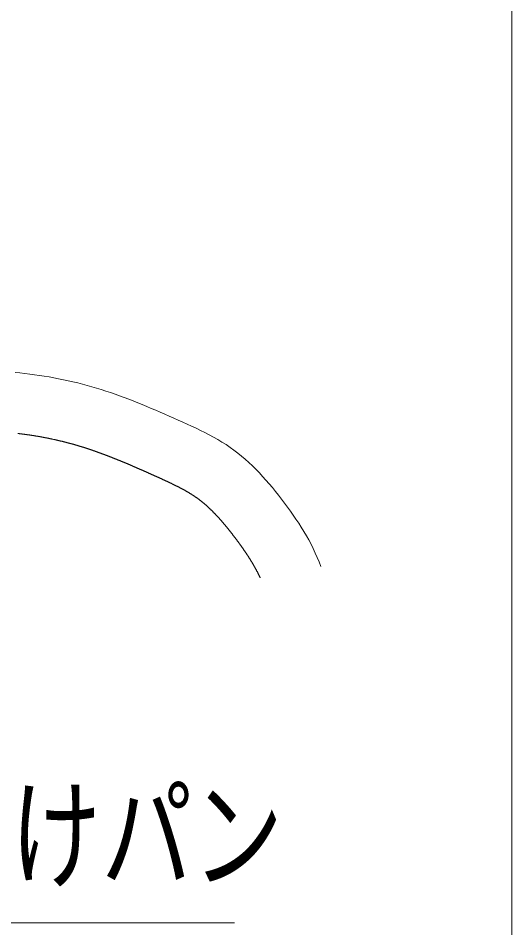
# Model space of a CAD drawing. Units: millimetres on the paper. Extents: x -305 to 305, y -152 to 152.
# Drawn here: x 86.23 to 96.91, y -97.48 to -77.81 of the extents above; entities that cross this region are included whole.
import ezdxf
from ezdxf.enums import TextEntityAlignment as Align

# ---------------------------------------------------------------- set-up
doc = ezdxf.new("R2010")
doc.units = ezdxf.units.MM
doc.layers.add('0-1_RV', color=7, linetype='Continuous', lineweight=9)
doc.styles.add('ＭＳ ゴシック', font='')
doc.styles.get('ＭＳ ゴシック').set_extended_font_data('MS Gothic')

msp = doc.modelspace()

# ---------------------------------------------------------------- linework, layer by layer
at = {"layer": '0-1_RV'}
msp.add_line((96.91, -62.197), (96.91, -105.058), dxfattribs=at)
for points in [[(86.163, -85.472), (86.268, -85.482), (86.374, -85.494), (86.479, -85.506), (86.584, -85.52), (86.688, -85.535), (86.793, -85.551), (86.897, -85.569), (87.001, -85.587), (87.105, -85.607), (87.209, -85.628), (87.312, -85.651), (87.415, -85.674), (87.518, -85.699), (87.62, -85.725), (87.722, -85.753), (87.824, -85.781), (87.925, -85.811), (88.025, -85.842), (88.126, -85.874), (88.226, -85.907), (88.325, -85.941), (88.424, -85.977), (88.523, -86.013), (88.621, -86.05), (88.72, -86.088), (88.818, -86.127)], [(88.818, -86.127), (88.915, -86.167), (89.013, -86.207), (89.11, -86.248), (89.207, -86.289), (89.304, -86.331), (89.401, -86.373), (89.498, -86.416), (89.595, -86.459), (89.692, -86.502), (89.789, -86.546), (89.885, -86.59), (89.982, -86.634), (90.078, -86.68), (90.173, -86.726), (90.268, -86.773), (90.362, -86.821), (90.455, -86.872), (90.547, -86.923), (90.637, -86.977), (90.726, -87.033), (90.813, -87.091), (90.898, -87.152), (90.982, -87.215), (91.063, -87.281), (91.143, -87.349), (91.222, -87.419), (91.298, -87.492), (91.373, -87.566), (91.447, -87.642), (91.519, -87.719), (91.59, -87.799), (91.66, -87.879), (91.729, -87.96), (91.796, -88.043), (91.863, -88.127), (91.928, -88.211), (91.993, -88.296), (92.056, -88.381), (92.119, -88.468)], [(86.221, -86.792), (86.229, -86.793), (86.236, -86.793), (86.244, -86.794), (86.252, -86.795), (86.259, -86.796), (86.267, -86.797), (86.275, -86.798), (86.282, -86.799), (86.29, -86.8), (86.298, -86.801), (86.305, -86.802), (86.313, -86.803), (86.321, -86.804), (86.328, -86.805), (86.336, -86.805), (86.344, -86.806), (86.351, -86.807), (86.359, -86.808), (86.367, -86.809), (86.374, -86.81)], [(86.374, -86.81), (86.382, -86.812), (86.39, -86.813), (86.397, -86.814), (86.405, -86.815), (86.413, -86.816), (86.42, -86.817), (86.428, -86.818), (86.435, -86.819), (86.443, -86.82), (86.451, -86.821), (86.458, -86.822), (86.466, -86.823), (86.474, -86.824), (86.481, -86.825), (86.489, -86.827), (86.497, -86.828), (86.504, -86.829), (86.512, -86.83), (86.519, -86.831), (86.527, -86.832), (86.535, -86.834), (86.542, -86.835), (86.55, -86.836), (86.558, -86.837), (86.565, -86.838), (86.573, -86.84), (86.58, -86.841), (86.588, -86.842), (86.596, -86.843), (86.603, -86.844), (86.611, -86.846), (86.619, -86.847), (86.626, -86.848), (86.634, -86.849), (86.641, -86.851), (86.649, -86.852), (86.657, -86.853), (86.664, -86.855), (86.672, -86.856)], [(86.672, -86.856), (86.679, -86.857), (86.687, -86.859), (86.695, -86.86), (86.702, -86.861), (86.71, -86.863), (86.717, -86.864), (86.725, -86.865), (86.733, -86.867), (86.74, -86.868), (86.748, -86.87), (86.755, -86.871), (86.763, -86.872), (86.771, -86.874), (86.778, -86.875), (86.786, -86.877), (86.793, -86.878), (86.801, -86.879), (86.808, -86.881), (86.816, -86.882), (86.824, -86.884), (86.831, -86.885), (86.839, -86.887), (86.846, -86.888), (86.854, -86.89), (86.862, -86.891), (86.869, -86.893), (86.877, -86.894), (86.884, -86.896), (86.892, -86.897), (86.899, -86.899), (86.907, -86.9), (86.914, -86.902), (86.922, -86.904), (86.93, -86.905), (86.937, -86.907), (86.945, -86.908), (86.952, -86.91), (86.96, -86.912), (86.967, -86.913)], [(86.967, -86.913), (86.975, -86.915), (86.982, -86.916), (86.99, -86.918), (86.998, -86.92), (87.005, -86.921), (87.013, -86.923), (87.02, -86.925), (87.028, -86.926), (87.035, -86.928), (87.043, -86.93), (87.05, -86.931), (87.058, -86.933), (87.065, -86.935), (87.073, -86.937), (87.08, -86.938), (87.088, -86.94), (87.095, -86.942), (87.103, -86.943), (87.11, -86.945), (87.118, -86.947), (87.125, -86.949), (87.133, -86.951), (87.14, -86.952), (87.148, -86.954), (87.155, -86.956), (87.163, -86.958), (87.17, -86.96), (87.178, -86.961), (87.185, -86.963), (87.193, -86.965), (87.2, -86.967), (87.208, -86.969), (87.215, -86.971), (87.223, -86.973), (87.23, -86.974), (87.238, -86.976), (87.245, -86.978), (87.253, -86.98), (87.26, -86.982)], [(87.26, -86.982), (87.268, -86.984), (87.275, -86.986), (87.283, -86.988), (87.29, -86.99), (87.298, -86.992), (87.305, -86.994), (87.313, -86.996), (87.32, -86.998), (87.328, -87), (87.335, -87.002), (87.342, -87.004), (87.35, -87.006), (87.357, -87.008), (87.365, -87.01), (87.372, -87.012), (87.38, -87.014), (87.387, -87.016), (87.395, -87.018), (87.402, -87.02), (87.409, -87.022), (87.417, -87.024), (87.424, -87.026), (87.432, -87.028), (87.439, -87.03), (87.447, -87.032), (87.454, -87.035), (87.461, -87.037), (87.469, -87.039), (87.476, -87.041), (87.484, -87.043), (87.491, -87.045), (87.498, -87.047), (87.506, -87.05), (87.513, -87.052), (87.521, -87.054), (87.528, -87.056), (87.535, -87.058), (87.543, -87.061), (87.55, -87.063)], [(87.55, -87.063), (87.558, -87.065), (87.565, -87.067), (87.572, -87.07), (87.58, -87.072), (87.587, -87.074), (87.595, -87.076), (87.602, -87.079), (87.609, -87.081), (87.617, -87.083), (87.624, -87.085), (87.631, -87.088), (87.639, -87.09), (87.646, -87.092), (87.653, -87.095), (87.661, -87.097), (87.668, -87.099), (87.676, -87.102), (87.683, -87.104), (87.69, -87.106), (87.698, -87.109), (87.705, -87.111), (87.712, -87.114), (87.72, -87.116), (87.727, -87.118), (87.734, -87.121), (87.742, -87.123), (87.749, -87.126), (87.756, -87.128), (87.764, -87.13), (87.771, -87.133), (87.778, -87.135), (87.786, -87.138), (87.793, -87.14), (87.8, -87.143), (87.807, -87.145), (87.815, -87.148), (87.822, -87.15), (87.829, -87.153), (87.837, -87.155)], [(87.837, -87.155), (87.844, -87.158), (87.851, -87.16), (87.859, -87.163), (87.866, -87.165), (87.873, -87.168), (87.88, -87.17), (87.888, -87.173), (87.895, -87.175), (87.902, -87.178), (87.91, -87.181), (87.917, -87.183), (87.924, -87.186), (87.931, -87.188), (87.939, -87.191), (87.946, -87.194), (87.953, -87.196), (87.96, -87.199), (87.968, -87.201), (87.975, -87.204), (87.982, -87.207), (87.99, -87.209), (87.997, -87.212), (88.004, -87.214), (88.011, -87.217), (88.019, -87.22), (88.026, -87.222), (88.033, -87.225), (88.04, -87.228), (88.047, -87.23), (88.055, -87.233), (88.062, -87.236), (88.069, -87.239), (88.076, -87.241), (88.084, -87.244), (88.091, -87.247), (88.098, -87.249), (88.105, -87.252), (88.113, -87.255), (88.12, -87.258)], [(88.12, -87.258), (88.127, -87.26), (88.134, -87.263), (88.141, -87.266), (88.149, -87.268), (88.156, -87.271), (88.163, -87.274), (88.17, -87.277), (88.177, -87.28), (88.185, -87.282), (88.192, -87.285), (88.199, -87.288), (88.206, -87.291), (88.213, -87.293), (88.221, -87.296), (88.228, -87.299), (88.235, -87.302), (88.242, -87.305), (88.249, -87.307), (88.257, -87.31), (88.264, -87.313), (88.271, -87.316), (88.278, -87.319), (88.285, -87.322), (88.292, -87.324), (88.3, -87.327), (88.307, -87.33), (88.314, -87.333), (88.321, -87.336), (88.328, -87.339), (88.335, -87.342), (88.343, -87.344), (88.35, -87.347), (88.357, -87.35), (88.364, -87.353), (88.371, -87.356), (88.378, -87.359), (88.386, -87.362), (88.393, -87.365), (88.4, -87.368)], [(88.4, -87.368), (88.407, -87.371), (88.414, -87.373), (88.421, -87.376), (88.428, -87.379), (88.436, -87.382), (88.443, -87.385), (88.45, -87.388), (88.457, -87.391), (88.464, -87.394), (88.471, -87.397), (88.478, -87.4), (88.486, -87.403), (88.493, -87.406), (88.5, -87.409), (88.507, -87.412), (88.514, -87.415), (88.521, -87.418), (88.528, -87.421), (88.535, -87.424), (88.543, -87.426), (88.55, -87.429), (88.557, -87.432), (88.564, -87.435), (88.571, -87.438), (88.578, -87.441), (88.585, -87.444), (88.592, -87.447), (88.6, -87.45), (88.607, -87.453), (88.614, -87.456), (88.621, -87.459), (88.628, -87.462), (88.635, -87.465), (88.642, -87.468), (88.649, -87.472), (88.656, -87.475), (88.663, -87.478), (88.671, -87.481), (88.678, -87.484)], [(88.678, -87.484), (88.685, -87.487), (88.692, -87.49), (88.699, -87.493), (88.706, -87.496), (88.713, -87.499), (88.72, -87.502), (88.727, -87.505), (88.734, -87.508), (88.741, -87.511), (88.749, -87.514), (88.756, -87.517), (88.763, -87.52), (88.77, -87.523), (88.777, -87.526), (88.784, -87.529), (88.791, -87.533), (88.798, -87.536), (88.805, -87.539), (88.812, -87.542), (88.819, -87.545), (88.826, -87.548), (88.833, -87.551), (88.841, -87.554), (88.848, -87.557), (88.855, -87.56), (88.862, -87.563), (88.869, -87.567), (88.876, -87.57), (88.883, -87.573), (88.89, -87.576), (88.897, -87.579), (88.904, -87.582), (88.911, -87.585), (88.918, -87.588), (88.925, -87.591), (88.932, -87.595), (88.939, -87.598), (88.947, -87.601), (88.954, -87.604)], [(88.954, -87.604), (88.961, -87.607), (88.968, -87.61), (88.975, -87.613), (88.982, -87.616), (88.989, -87.62), (88.996, -87.623), (89.003, -87.626), (89.01, -87.629), (89.017, -87.632), (89.024, -87.635), (89.031, -87.638), (89.038, -87.641), (89.045, -87.645), (89.052, -87.648), (89.059, -87.651), (89.066, -87.654), (89.073, -87.657), (89.081, -87.66), (89.088, -87.664), (89.095, -87.667), (89.102, -87.67), (89.109, -87.673), (89.116, -87.676), (89.123, -87.679), (89.13, -87.682), (89.137, -87.686), (89.144, -87.689), (89.151, -87.692), (89.158, -87.695), (89.165, -87.698), (89.172, -87.701), (89.179, -87.705), (89.186, -87.708), (89.193, -87.711), (89.2, -87.714), (89.207, -87.717), (89.214, -87.72), (89.221, -87.724), (89.228, -87.727)], [(89.228, -87.727), (89.235, -87.73), (89.242, -87.733), (89.249, -87.736), (89.256, -87.739), (89.264, -87.743), (89.271, -87.746), (89.278, -87.749), (89.285, -87.752), (89.292, -87.755), (89.299, -87.759), (89.306, -87.762), (89.313, -87.765), (89.32, -87.768), (89.327, -87.771), (89.334, -87.775), (89.341, -87.778), (89.348, -87.781), (89.355, -87.784), (89.362, -87.787), (89.369, -87.791), (89.376, -87.794), (89.383, -87.797), (89.39, -87.8), (89.397, -87.804), (89.404, -87.807), (89.411, -87.81), (89.418, -87.813), (89.425, -87.817), (89.432, -87.82), (89.439, -87.823), (89.446, -87.826), (89.453, -87.83), (89.46, -87.833), (89.467, -87.836), (89.474, -87.839), (89.481, -87.843), (89.488, -87.846), (89.495, -87.849), (89.502, -87.853)], [(89.502, -87.853), (89.509, -87.856), (89.516, -87.859), (89.523, -87.863), (89.53, -87.866), (89.537, -87.869), (89.544, -87.873), (89.551, -87.876), (89.557, -87.879), (89.564, -87.883), (89.571, -87.886), (89.578, -87.889), (89.585, -87.893), (89.592, -87.896), (89.599, -87.899), (89.606, -87.903), (89.613, -87.906), (89.62, -87.91), (89.627, -87.913), (89.634, -87.917), (89.641, -87.92), (89.648, -87.923), (89.654, -87.927), (89.661, -87.93), (89.668, -87.934), (89.675, -87.937), (89.682, -87.941), (89.689, -87.944), (89.696, -87.948), (89.703, -87.951), (89.709, -87.955), (89.716, -87.958), (89.723, -87.962), (89.73, -87.966), (89.737, -87.969), (89.744, -87.973), (89.751, -87.976), (89.757, -87.98), (89.764, -87.984), (89.771, -87.987)], [(89.771, -87.987), (89.778, -87.991), (89.785, -87.994), (89.791, -87.998), (89.798, -88.002), (89.805, -88.005), (89.812, -88.009), (89.818, -88.013), (89.825, -88.017), (89.832, -88.02), (89.839, -88.024), (89.845, -88.028), (89.852, -88.032), (89.859, -88.035), (89.866, -88.039), (89.872, -88.043), (89.879, -88.047), (89.886, -88.051), (89.892, -88.055), (89.899, -88.058), (89.906, -88.062), (89.912, -88.066), (89.919, -88.07), (89.926, -88.074), (89.932, -88.078), (89.939, -88.082), (89.946, -88.086), (89.952, -88.09), (89.959, -88.094), (89.965, -88.098), (89.972, -88.102), (89.978, -88.106), (89.985, -88.11), (89.991, -88.115), (89.998, -88.119), (90.004, -88.123), (90.011, -88.127), (90.017, -88.131), (90.024, -88.135), (90.03, -88.14)], [(90.03, -88.14), (90.037, -88.144), (90.043, -88.148), (90.05, -88.152), (90.056, -88.157), (90.062, -88.161), (90.069, -88.165), (90.075, -88.17), (90.082, -88.174), (90.088, -88.179), (90.094, -88.183), (90.1, -88.188), (90.107, -88.192), (90.113, -88.197), (90.119, -88.201), (90.125, -88.206), (90.132, -88.21), (90.138, -88.215), (90.144, -88.22), (90.15, -88.224), (90.156, -88.229), (90.162, -88.234), (90.169, -88.238), (90.175, -88.243), (90.181, -88.248), (90.187, -88.253), (90.193, -88.257), (90.199, -88.262), (90.205, -88.267), (90.211, -88.272), (90.217, -88.277), (90.223, -88.282), (90.229, -88.287), (90.235, -88.292), (90.241, -88.296), (90.247, -88.301), (90.252, -88.306), (90.258, -88.311), (90.264, -88.316), (90.27, -88.321)], [(90.27, -88.321), (90.276, -88.327), (90.282, -88.332), (90.287, -88.337), (90.293, -88.342), (90.299, -88.347), (90.305, -88.352), (90.311, -88.357), (90.316, -88.362), (90.322, -88.368), (90.328, -88.373), (90.333, -88.378), (90.339, -88.383), (90.345, -88.388), (90.35, -88.394), (90.356, -88.399), (90.362, -88.404), (90.367, -88.41), (90.373, -88.415), (90.378, -88.42), (90.384, -88.426), (90.39, -88.431), (90.395, -88.436), (90.401, -88.442), (90.406, -88.447), (90.412, -88.452), (90.417, -88.458), (90.423, -88.463), (90.428, -88.469), (90.434, -88.474), (90.439, -88.48), (90.444, -88.485), (90.45, -88.491), (90.455, -88.496), (90.461, -88.502), (90.466, -88.507), (90.471, -88.513), (90.477, -88.518), (90.482, -88.524), (90.488, -88.529)], [(92.119, -88.468), (92.18, -88.555), (92.24, -88.642), (92.298, -88.731), (92.355, -88.82), (92.411, -88.911), (92.464, -89.002), (92.516, -89.094), (92.565, -89.187), (92.613, -89.281), (92.658, -89.376), (92.701, -89.472), (92.741, -89.569), (92.779, -89.668)], [(90.488, -88.529), (90.493, -88.535), (90.498, -88.54), (90.504, -88.546), (90.509, -88.552), (90.514, -88.557), (90.519, -88.563), (90.525, -88.569), (90.53, -88.574), (90.535, -88.58), (90.54, -88.586), (90.546, -88.591), (90.551, -88.597), (90.556, -88.603), (90.561, -88.608), (90.567, -88.614), (90.572, -88.62), (90.577, -88.625), (90.582, -88.631), (90.587, -88.637), (90.592, -88.643), (90.597, -88.648), (90.603, -88.654), (90.608, -88.66), (90.613, -88.666), (90.618, -88.672), (90.623, -88.677), (90.628, -88.683), (90.633, -88.689), (90.638, -88.695), (90.643, -88.701), (90.648, -88.706), (90.653, -88.712), (90.658, -88.718), (90.663, -88.724), (90.668, -88.73), (90.673, -88.736), (90.678, -88.742), (90.683, -88.748), (90.688, -88.753)], [(90.688, -88.753), (90.693, -88.759), (90.698, -88.765), (90.703, -88.771), (90.708, -88.777), (90.713, -88.783), (90.718, -88.789), (90.723, -88.795), (90.728, -88.801), (90.733, -88.807), (90.738, -88.813), (90.743, -88.819), (90.748, -88.825), (90.752, -88.831), (90.757, -88.837), (90.762, -88.843), (90.767, -88.849), (90.772, -88.855), (90.777, -88.861), (90.782, -88.867), (90.786, -88.873), (90.791, -88.879), (90.796, -88.885), (90.801, -88.891), (90.806, -88.897), (90.811, -88.903), (90.815, -88.909), (90.82, -88.915), (90.825, -88.921), (90.83, -88.927), (90.834, -88.933), (90.839, -88.939), (90.844, -88.945), (90.849, -88.951), (90.853, -88.957), (90.858, -88.964), (90.863, -88.97), (90.868, -88.976), (90.872, -88.982), (90.877, -88.988)], [(90.877, -88.988), (90.882, -88.994), (90.887, -89), (90.891, -89.006), (90.896, -89.012), (90.901, -89.018), (90.905, -89.025), (90.91, -89.031), (90.915, -89.037), (90.919, -89.043), (90.924, -89.049), (90.929, -89.055), (90.933, -89.061), (90.938, -89.068), (90.943, -89.074), (90.947, -89.08), (90.952, -89.086), (90.957, -89.092), (90.961, -89.098), (90.966, -89.105), (90.97, -89.111), (90.975, -89.117), (90.98, -89.123), (90.984, -89.129), (90.989, -89.136), (90.993, -89.142), (90.998, -89.148), (91.003, -89.154), (91.007, -89.161), (91.012, -89.167), (91.016, -89.173), (91.021, -89.179), (91.025, -89.185), (91.03, -89.192), (91.034, -89.198), (91.039, -89.204), (91.043, -89.211), (91.048, -89.217), (91.052, -89.223), (91.057, -89.229)], [(91.057, -89.229), (91.061, -89.236), (91.066, -89.242), (91.07, -89.248), (91.075, -89.255), (91.079, -89.261), (91.084, -89.267), (91.088, -89.273), (91.092, -89.28), (91.097, -89.286), (91.101, -89.292), (91.106, -89.299), (91.11, -89.305), (91.114, -89.311), (91.119, -89.318), (91.123, -89.324), (91.128, -89.331), (91.132, -89.337), (91.136, -89.343), (91.141, -89.35), (91.145, -89.356), (91.149, -89.362), (91.154, -89.369), (91.158, -89.375), (91.162, -89.382), (91.166, -89.388), (91.171, -89.395), (91.175, -89.401), (91.179, -89.407), (91.184, -89.414), (91.188, -89.42), (91.192, -89.427), (91.196, -89.433), (91.2, -89.44), (91.205, -89.446), (91.209, -89.453), (91.213, -89.459), (91.217, -89.466), (91.221, -89.472), (91.225, -89.479)], [(91.225, -89.479), (91.23, -89.485), (91.234, -89.492), (91.238, -89.498), (91.242, -89.505), (91.246, -89.511), (91.25, -89.518), (91.254, -89.524), (91.258, -89.531), (91.262, -89.537), (91.266, -89.544), (91.27, -89.551), (91.274, -89.557), (91.278, -89.564), (91.282, -89.57), (91.286, -89.577), (91.29, -89.584), (91.294, -89.59), (91.298, -89.597), (91.302, -89.604), (91.306, -89.61), (91.31, -89.617), (91.314, -89.623), (91.318, -89.63), (91.322, -89.637), (91.326, -89.644), (91.329, -89.65), (91.333, -89.657), (91.337, -89.664), (91.341, -89.67), (91.345, -89.677), (91.349, -89.684), (91.352, -89.691), (91.356, -89.697), (91.36, -89.704), (91.364, -89.711), (91.367, -89.718), (91.371, -89.724), (91.375, -89.731), (91.378, -89.738)], [(91.378, -89.738), (91.382, -89.745), (91.386, -89.751), (91.389, -89.758), (91.393, -89.765), (91.396, -89.772), (91.4, -89.779), (91.404, -89.786), (91.407, -89.792), (91.411, -89.799), (91.414, -89.806), (91.418, -89.813), (91.421, -89.82), (91.425, -89.827), (91.428, -89.834), (91.432, -89.841), (91.435, -89.848), (91.438, -89.854), (91.442, -89.861), (91.445, -89.868), (91.449, -89.875), (91.452, -89.882), (91.455, -89.889), (91.458, -89.896), (91.462, -89.903), (91.465, -89.91), (91.465, -89.91)], [(90.911, -97.374), (81.31, -97.374), (78.787, -92.841)]]:
    msp.add_lwpolyline(points, dxfattribs=at)

# ---------------------------------------------------------------- texts
at = {"layer": '0-1_RV', "style": 'ＭＳ ゴシック', "width": 0.75}
msp.add_text('水受けパン', height=1.924, dxfattribs=at).set_placement((82.121, -97.009), align=Align.BOTTOM_LEFT)

doc.saveas('drawing.dxf')
